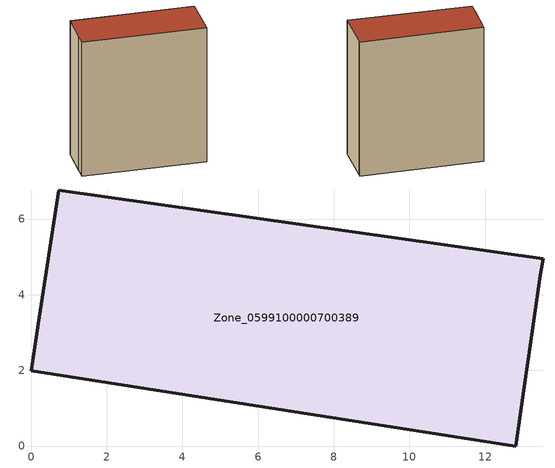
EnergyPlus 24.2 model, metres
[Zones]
Zone_0599100000700389
 floor ground (C_G): 0.73,6.77 13.54,4.95 13.46,4.51 12.81,0 0,2 0.05,2.25 0.19,3.23 z0.07
 wall outside (C_F): 0,2 12.81,0 13.46,4.51 13.54,4.95 0.73,6.77 0.19,3.23 0.05,2.25 0,2 z0.07:15.23
 roof outside (C_R): 13.54,4.95 0.73,6.77 0.19,3.23 0.05,2.25 0,2 12.81,0 13.46,4.51 z15.23
[BUILDING]
Pand.0599100000700389: North Axis=0; Terrain=City; Loads Convergence Tolerance Value=0.04; Temperature Convergence Tolerance Value=0.4; Solar Distribution=FullExterior; Maximum Number of Warmup Days=25; Minimum Number of Warmup Days=1
[Site:Location]
Rotterdam.The.Hague.AP_ZH_NLD Design_Conditions: Latitude=51.96; Longitude=4.45; Time Zone=1; Elevation=-4.5
[SITE:GROUNDTEMPERATURE:BUILDINGSURFACE]
18, 18, 18, 18, 18, 18, 18, 18, 18, 18, 18, 18
[MATERIAL] Thermal Absorptance=0.9; Solar Absorptance=0.7; Visible Absorptance=0.7
Name | Roughness | Thickness | Conductivity | Density | Specific Heat
G.TI.1946 | MediumSmooth | 0.15 | 1 | 540 | 1210
F.TI.1946 | Rough | 0.3 | 0.857143 | 1920 | 840
R.TI.1946 | MediumRough | 0.2 | 0.1 | 1500 | 1000
[CONSTRUCTION]
C_G: G.TI.1946
C_F: F.TI.1946
C_R: R.TI.1946
[ZONE]
Zone_0599100000700389: Type=1; Multiplier=1; Ceiling Height=Autocalculate; Volume=Autocalculate; Floor Area=autocalculate; Part of Total Floor Area=Yes
[ZONEINFILTRATION:DESIGNFLOWRATE]
Infil_Zone_0599100000700389: Zone or ZoneList or Space or SpaceList=Zone_0599100000700389; Schedule=AlwaysOn; Design Flow Rate Calculation Method=Flow/Area; Flow Rate per Floor Area=0.003; Constant Term Coefficient=1; Temperature Term Coefficient=0; Velocity Term Coefficient=0; Velocity Squared Term Coefficient=0
[HVACTEMPLATE:ZONE:IDEALLOADSAIRSYSTEM]
Zone_0599100000700389: Maximum Heating Supply Air Temperature=50; Minimum Cooling Supply Air Temperature=13; Maximum Heating Supply Air Humidity Ratio=0.0156; Minimum Cooling Supply Air Humidity Ratio=0.0077; Heating Limit=NoLimit; Cooling Limit=NoLimit; Dehumidification Control Type=ConstantSensibleHeatRatio; Cooling Sensible Heat Ratio=0.7; Dehumidification Setpoint=60; Humidification Control Type=None; Humidification Setpoint=30; Outdoor Air Method=None; Outdoor Air Flow Rate per Person=0.00944; Outdoor Air Flow Rate per Zone Floor Area=0; Outdoor Air Flow Rate per Zone=0; Demand Controlled Ventilation Type=None; Outdoor Air Economizer Type=NoEconomizer; Heat Recovery Type=None; Sensible Heat Recovery Effectiveness=0.7; Latent Heat Recovery Effectiveness=0.65
[ZONECONTROL:THERMOSTAT]
ThermostatControl_Zone_0599100000700389: Zone or ZoneList=Zone_0599100000700389; Control Type Schedule=DualSetpointControlType; Control 1=Thermostat_Zone_0599100000700389; Temperature Difference Between Cutout And Setpoint=0
[THERMOSTATSETPOINT:DUALSETPOINT]
Thermostat_Zone_0599100000700389: Heating Setpoint Temperature Schedule=HeatingSetpoint_Zone_0599100000700389; Cooling Setpoint Temperature Schedule=CoolingSetpoint_Zone_0599100000700389
[SCHEDULE:COMPACT]
HeatingSetpoint_Zone_0599100000700389: Through: 12/31, For: AllDays, Until: 24:00, 21
CoolingSetpoint_Zone_0599100000700389: Through: 12/31, For: AllDays, Until: 24:00, 24
DualSetpointControlType: Through: 12/31, For: AllDays, Until: 24:00, 4
AlwaysOn: Through: 12/31, For: AllDays, Until: 24:00, 1
